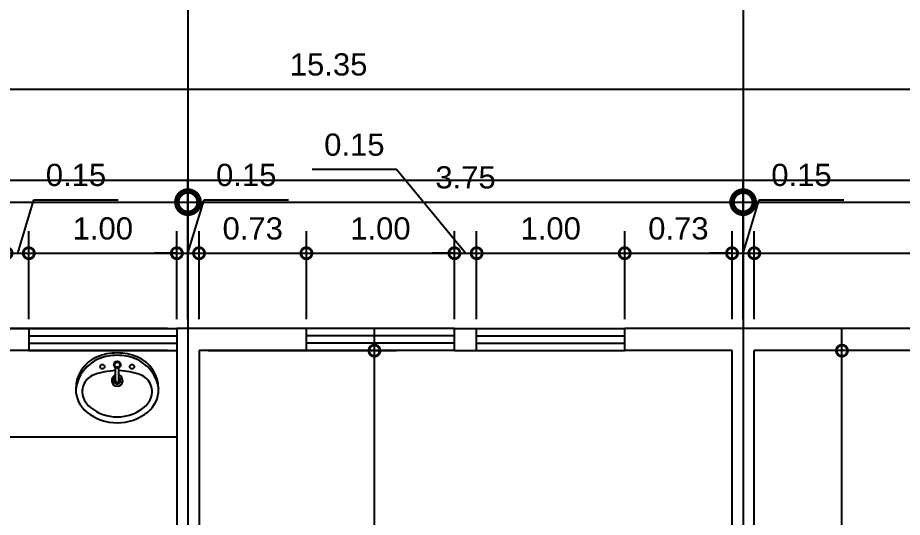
# Model space of a CAD drawing. Header units: inches. Extents: x -370 to 18, y -197 to 199.
# Drawn here: x -280.57 to -274.6, y 87.88 to 91.26 of the extents above; entities that cross this region are included whole.
import ezdxf
from ezdxf.enums import TextEntityAlignment as Align

# ---------------------------------------------------------------- set-up
doc = ezdxf.new("R2010")
doc.units = ezdxf.units.IN
doc.header["$MEASUREMENT"] = 0
doc.header["$PDMODE"] = 34
doc.header["$PDSIZE"] = 0.2
doc.linetypes.add('CENTER2', pattern=[28.575, 19.05, -3.175, 3.175, -3.175])
for name, color, linetype in [('artefactos', 1, 'Continuous'), ('aux2', 194, 'Continuous'), ('MUEBLES', 7, 'Continuous')]:
    doc.layers.add(name, color=color, linetype=linetype)
doc.styles.get("Standard").update_dxf_attribs({"font": 'arial.ttf'})
doc.dimstyles.new('E100', dxfattribs={"dimtxt": 0.15, "dimasz": 0.15, "dimexe": 0.15, "dimexo": 0.0625, "dimgap": 0.09, "dimtad": 1, "dimzin": 0, "dimdsep": 46, "dimtxsty": 'Standard', "dimblk": 'DOTSMALL', "dimcen": 0.09, "dimdle": 0.15, "dimclrd": 1, "dimclre": 1, "dimclrt": 2, "dimazin": 0, "dimtfac": 1, "dimtofl": 0, "dimtmove": 1, "dimatfit": 1, "dimldrblk": 'OPEN90', "dimfxl": 1, "dimtolj": 1, "dimtzin": 0, "dimarcsym": 0})

# ---------------------------------------------------------------- blocks, each defined once
blk = doc.blocks.new('lo')
at = {"layer": 'artefactos', "color": 1, "linetype": 'Continuous'}
for p, q in [((0.0359, 0.0116), (0.1244, 0.0116)), ((0.0359, -0.0116), (0.1244, -0.0116))]:
    blk.add_line(p, q, dxfattribs=at)
at = {"layer": 'artefactos', "color": 1}
blk.add_lwpolyline([(-0.1752, -0.2061, 0.225897), (-0.02, -0.28, 0.302325), (0.1968, -0.1357, 0.099436), (0.224, 0, 0.099436), (0.1968, 0.1357, 0.302325), (-0.02, 0.28, 0.225897), (-0.1752, 0.2061, 0.172204), (-0.2484, 0, 0.172204)], format="xyb", close=True, dxfattribs=at)
blk.add_lwpolyline([(-0.1442, 0.1809, 0.172204), (-0.2084, 0, 0.172204), (-0.1442, -0.1809)], format="xyb", dxfattribs=at)
at = {"layer": 'artefactos', "color": 1, "linetype": 'Continuous'}
blk.add_circle((0.1445, 0), 0.0233, dxfattribs=at)
at = {"layer": 'artefactos', "color": 1}
for centre, radius, start, end in [((-0.0536, 0.0242), 0.258, 82.50469, 82.50469), ((-0.0536, -0.0243), 0.258, 277.49531, 277.49531), ((-0.02, 0.08), 0.16, 117.069, 140.91709), ((-0.0375, 0.1143), 0.1215, 20.35846, 117.06899), ((-0.3455, 0), 0.45, 1.48123, 20.35846), ((-0.3455, 0), 0.45, 339.64154, 358.51845), ((-0.0375, -0.1143), 0.1215, 242.93101, 339.64154), ((-0.02, -0.08), 0.16, 219.08291, 242.931)]:
    blk.add_arc(centre, radius, start, end, dxfattribs=at)
at = {"layer": 'artefactos', "color": 1, "linetype": 'Continuous'}
blk.add_arc((0.0359, 0), 0.0116, 90, 270, dxfattribs=at)
at = {"layer": 'aux2', "color": 1}
for centre, radius in [((0.1315, 0.1), 0.015), ((0.1445, 0), 0.0175), ((0.1315, -0.1), 0.015)]:
    blk.add_circle(centre, radius, dxfattribs=at)
for centre, radius, start, end in [((-0.0536, 0.0242), 0.258, 22.17926, 82.50469), ((-0.1275, 0), 0.3355, 0, 21.25325), ((0.0375, 0), 0.0375, 18.07084, 341.92501), ((0.0375, 0), 0.023, 30.38108, 329.61146), ((-0.1275, 0), 0.3355, 338.74675, 0), ((-0.0536, -0.0243), 0.258, 277.49531, 337.82074)]:
    blk.add_arc(centre, radius, start, end, dxfattribs=at)
blk = doc.blocks.new('EJE NORTE NUEVO')
at = {"color": 8}
for p, q in [((0, 3.2523), (0, 3.7639)), ((-0.3472, 2.9051), (-0.8588, 2.9051)), ((0.3472, 2.9051), (0.8588, 2.9051))]:
    blk.add_line(p, q, dxfattribs=at)
at = {"color": 2, "linetype": 'CENTER2'}
blk.add_line((0, 2.5579), (0, -2.5579), dxfattribs=at)
at = {"color": 8}
blk.add_circle((0, 2.9051), 0.4631, dxfattribs=at)
at = {"color": 4}
blk.add_circle((0, 2.9051), 0.4093, dxfattribs=at)
at = {"color": 8}
for start, end in [(71.41612, 108.58388), (160.69933, 199.27842), (341.76936, 18.25289), (251.05257, 288.94743)]:
    blk.add_arc((0, 2.9051), 0.3472, start, end, dxfattribs=at)
at = {"color": 4}
blk.add_attdef('A', text='', height=0.3581, dxfattribs=at).set_placement((0, 2.9051), align=Align.MIDDLE_CENTER)
blk = doc.blocks.new('_DotSmall')
at = {"color": 0, "linetype": 'ByBlock', "const_width": 0.5}
blk.add_lwpolyline([(-0.0625, 0, 1), (0.0625, 0, 1)], format="xyb", close=True, dxfattribs=at)
blk = doc.blocks.new('*D479')
at = {"color": 1, "lineweight": -2, "transparency": 16777216}
for p, q in [((32.7926, 9.0625), (32.7926, 10.0035)), ((36.1095, 9.0625), (36.1095, 10.0035)), ((32.6426, 9.8535), (36.2595, 9.8535))]:
    blk.add_line(p, q, dxfattribs=at)
at = {"layer": 'DEFPOINTS', "color": 0, "transparency": 16777216}
for p in [(36.1095, 9.8535), (32.7926, 9), (36.1095, 9)]:
    blk.add_point(p, dxfattribs=at)
at = {"color": 1, "lineweight": -2, "transparency": 16777216, "xscale": 0.3, "yscale": 0.3, "zscale": 0.3, "rotation": 180}
blk.add_blockref('_DotSmall', (32.7926, 9.8535), dxfattribs=at)
at = {"color": 1, "lineweight": -2, "transparency": 16777216, "xscale": 0.3, "yscale": 0.3, "zscale": 0.3}
blk.add_blockref('_DotSmall', (36.1095, 9.8535), dxfattribs=at)
at = {"color": 2, "transparency": 16777216, "insert": (34.451, 10.0201), "char_height": 0.15, "attachment_point": 5}
blk.add_mtext('\\A1;3.32', dxfattribs=at)
blk = doc.blocks.new('_Open90')
at = {"color": 0, "linetype": 'ByBlock', "lineweight": -2}
for p, q in [((-0.5, 0.5), (0, 0)), ((0, 0), (-1, 0)), ((0, 0), (-0.5, -0.5))]:
    blk.add_line(p, q, dxfattribs=at)
blk = doc.blocks.new('*D480')
at = {"color": 1, "lineweight": -2, "transparency": 16777216}
for p, q in [((36.1095, 9.0625), (36.1095, 10.0035)), ((39.8595, 9.0625), (39.8595, 10.0035)), ((35.9595, 9.8535), (40.0095, 9.8535))]:
    blk.add_line(p, q, dxfattribs=at)
at = {"layer": 'DEFPOINTS', "color": 0, "transparency": 16777216}
for p in [(39.8595, 9.8535), (36.1095, 9), (39.8595, 9)]:
    blk.add_point(p, dxfattribs=at)
at = {"color": 1, "lineweight": -2, "transparency": 16777216, "xscale": 0.3, "yscale": 0.3, "zscale": 0.3, "rotation": 180}
blk.add_blockref('_DotSmall', (36.1095, 9.8535), dxfattribs=at)
at = {"color": 1, "lineweight": -2, "transparency": 16777216, "xscale": 0.3, "yscale": 0.3, "zscale": 0.3}
blk.add_blockref('_DotSmall', (39.8595, 9.8535), dxfattribs=at)
at = {"color": 2, "transparency": 16777216, "insert": (37.9845, 10.0201), "char_height": 0.15, "attachment_point": 5}
blk.add_mtext('\\A1;3.75', dxfattribs=at)
blk = doc.blocks.new('*D481')
at = {"color": 1, "lineweight": -2, "transparency": 16777216}
for p, q in [((39.8595, 9.0625), (39.8595, 10.0035)), ((44.6595, 9.0625), (44.6595, 10.0035)), ((39.7095, 9.8535), (44.8095, 9.8535))]:
    blk.add_line(p, q, dxfattribs=at)
at = {"layer": 'DEFPOINTS', "color": 0, "transparency": 16777216}
for p in [(44.6595, 9.8535), (39.8595, 9), (44.6595, 9)]:
    blk.add_point(p, dxfattribs=at)
at = {"color": 1, "lineweight": -2, "transparency": 16777216, "xscale": 0.3, "yscale": 0.3, "zscale": 0.3, "rotation": 180}
blk.add_blockref('_DotSmall', (39.8595, 9.8535), dxfattribs=at)
at = {"color": 1, "lineweight": -2, "transparency": 16777216, "xscale": 0.3, "yscale": 0.3, "zscale": 0.3}
blk.add_blockref('_DotSmall', (44.6595, 9.8535), dxfattribs=at)
at = {"color": 2, "transparency": 16777216, "insert": (42.2595, 10.02), "char_height": 0.15, "attachment_point": 5}
blk.add_mtext('\\A1;4.80', dxfattribs=at)
blk = doc.blocks.new('*D482')
at = {"color": 1, "lineweight": -2, "transparency": 16777216}
for p, q in [((29.3845, 9.0625), (29.3845, 10.7667)), ((44.7345, 9.0625), (44.7345, 10.7667)), ((29.2345, 10.6167), (44.8845, 10.6167))]:
    blk.add_line(p, q, dxfattribs=at)
at = {"layer": 'DEFPOINTS', "color": 0, "transparency": 16777216}
for p in [(44.7345, 10.6167), (29.3845, 9), (44.7345, 9)]:
    blk.add_point(p, dxfattribs=at)
at = {"color": 1, "lineweight": -2, "transparency": 16777216, "xscale": 0.3, "yscale": 0.3, "zscale": 0.3, "rotation": 180}
blk.add_blockref('_DotSmall', (29.3845, 10.6167), dxfattribs=at)
at = {"color": 1, "lineweight": -2, "transparency": 16777216, "xscale": 0.3, "yscale": 0.3, "zscale": 0.3}
blk.add_blockref('_DotSmall', (44.7345, 10.6167), dxfattribs=at)
at = {"color": 2, "transparency": 16777216, "insert": (37.0595, 10.7833), "char_height": 0.15, "attachment_point": 5}
blk.add_mtext('\\A1;15.35', dxfattribs=at)
blk = doc.blocks.new('*D230')
at = {"color": 1, "lineweight": -2, "transparency": 16777216}
for p, q in [((-281.6464, 89.2234), (-281.6464, 89.8193)), ((-280.6464, 89.2234), (-280.6464, 89.8193)), ((-281.7964, 89.6693), (-280.4964, 89.6693))]:
    blk.add_line(p, q, dxfattribs=at)
at = {"layer": 'DEFPOINTS', "color": 0, "transparency": 16777216}
for p in [(-280.6464, 89.6693), (-281.6464, 89.1609), (-280.6464, 89.1609)]:
    blk.add_point(p, dxfattribs=at)
at = {"color": 1, "lineweight": -2, "transparency": 16777216, "xscale": 0.15, "yscale": 0.15, "zscale": 0.15, "rotation": 180}
blk.add_blockref('_DotSmall', (-281.6464, 89.6693), dxfattribs=at)
at = {"color": 1, "lineweight": -2, "transparency": 16777216, "xscale": 0.15, "yscale": 0.15, "zscale": 0.15}
blk.add_blockref('_DotSmall', (-280.6464, 89.6693), dxfattribs=at)
at = {"color": 2, "transparency": 16777216, "insert": (-281.1464, 89.8359), "char_height": 0.15, "attachment_point": 5}
blk.add_mtext('\\A1;1.00', dxfattribs=at)
blk = doc.blocks.new('*D231')
at = {"color": 1, "lineweight": -2, "transparency": 16777216}
for p, q in [((-280.5714, 89.6693), (-280.463, 90.0309)), ((-280.463, 90.0309), (-279.8922, 90.0309)), ((-280.6464, 89.2234), (-280.6464, 89.8193)), ((-280.4964, 89.2234), (-280.4964, 89.8193)), ((-280.6464, 89.6693), (-280.7964, 89.6693)), ((-280.6464, 89.6693), (-280.4964, 89.6693)), ((-280.4964, 89.6693), (-280.3464, 89.6693))]:
    blk.add_line(p, q, dxfattribs=at)
at = {"layer": 'DEFPOINTS', "color": 0, "transparency": 16777216}
for p in [(-280.4964, 89.6693), (-280.6464, 89.1609), (-280.4964, 89.1609)]:
    blk.add_point(p, dxfattribs=at)
at = {"color": 1, "lineweight": -2, "transparency": 16777216, "xscale": 0.15, "yscale": 0.15, "zscale": 0.15}
blk.add_blockref('_DotSmall', (-280.6464, 89.6693), dxfattribs=at)
at = {"color": 1, "lineweight": -2, "transparency": 16777216, "xscale": 0.15, "yscale": 0.15, "zscale": 0.15, "rotation": 180}
blk.add_blockref('_DotSmall', (-280.4964, 89.6693), dxfattribs=at)
at = {"color": 2, "transparency": 16777216, "insert": (-280.1776, 90.1975), "char_height": 0.15, "attachment_point": 5}
blk.add_mtext('\\A1;0.15', dxfattribs=at)
blk = doc.blocks.new('*D232')
at = {"color": 1, "lineweight": -2, "transparency": 16777216}
for p, q in [((-280.4964, 89.2234), (-280.4964, 89.8193)), ((-279.4964, 89.2234), (-279.4964, 89.8193)), ((-280.6464, 89.6693), (-279.3464, 89.6693))]:
    blk.add_line(p, q, dxfattribs=at)
at = {"layer": 'DEFPOINTS', "color": 0, "transparency": 16777216}
for p in [(-279.4964, 89.6693), (-280.4964, 89.1609), (-279.4964, 89.1609)]:
    blk.add_point(p, dxfattribs=at)
at = {"color": 1, "lineweight": -2, "transparency": 16777216, "xscale": 0.15, "yscale": 0.15, "zscale": 0.15, "rotation": 180}
blk.add_blockref('_DotSmall', (-280.4964, 89.6693), dxfattribs=at)
at = {"color": 1, "lineweight": -2, "transparency": 16777216, "xscale": 0.15, "yscale": 0.15, "zscale": 0.15}
blk.add_blockref('_DotSmall', (-279.4964, 89.6693), dxfattribs=at)
at = {"color": 2, "transparency": 16777216, "insert": (-279.9964, 89.8359), "char_height": 0.15, "attachment_point": 5}
blk.add_mtext('\\A1;1.00', dxfattribs=at)
blk = doc.blocks.new('*D233')
at = {"color": 1, "lineweight": -2, "transparency": 16777216}
for p, q in [((-279.4214, 89.6693), (-279.313, 90.0309)), ((-279.313, 90.0309), (-278.7422, 90.0309)), ((-279.4964, 89.2234), (-279.4964, 89.8193)), ((-279.3464, 89.2234), (-279.3464, 89.8193)), ((-279.4964, 89.6693), (-279.6464, 89.6693)), ((-279.4964, 89.6693), (-279.3464, 89.6693)), ((-279.3464, 89.6693), (-279.1964, 89.6693))]:
    blk.add_line(p, q, dxfattribs=at)
at = {"layer": 'DEFPOINTS', "color": 0, "transparency": 16777216}
for p in [(-279.3464, 89.6693), (-279.4964, 89.1609), (-279.3464, 89.1609)]:
    blk.add_point(p, dxfattribs=at)
at = {"color": 1, "lineweight": -2, "transparency": 16777216, "xscale": 0.15, "yscale": 0.15, "zscale": 0.15}
blk.add_blockref('_DotSmall', (-279.4964, 89.6693), dxfattribs=at)
at = {"color": 1, "lineweight": -2, "transparency": 16777216, "xscale": 0.15, "yscale": 0.15, "zscale": 0.15, "rotation": 180}
blk.add_blockref('_DotSmall', (-279.3464, 89.6693), dxfattribs=at)
at = {"color": 2, "transparency": 16777216, "insert": (-279.0276, 90.1975), "char_height": 0.15, "attachment_point": 5}
blk.add_mtext('\\A1;0.15', dxfattribs=at)
blk = doc.blocks.new('*D234')
at = {"color": 1, "lineweight": -2, "transparency": 16777216}
for p, q in [((-279.3464, 89.2234), (-279.3464, 89.8193)), ((-278.6214, 89.2234), (-278.6214, 89.8193)), ((-279.4964, 89.6693), (-278.4714, 89.6693))]:
    blk.add_line(p, q, dxfattribs=at)
at = {"layer": 'DEFPOINTS', "color": 0, "transparency": 16777216}
for p in [(-278.6214, 89.6693), (-279.3464, 89.1609), (-278.6214, 89.1609)]:
    blk.add_point(p, dxfattribs=at)
at = {"color": 1, "lineweight": -2, "transparency": 16777216, "xscale": 0.15, "yscale": 0.15, "zscale": 0.15, "rotation": 180}
blk.add_blockref('_DotSmall', (-279.3464, 89.6693), dxfattribs=at)
at = {"color": 1, "lineweight": -2, "transparency": 16777216, "xscale": 0.15, "yscale": 0.15, "zscale": 0.15}
blk.add_blockref('_DotSmall', (-278.6214, 89.6693), dxfattribs=at)
at = {"color": 2, "transparency": 16777216, "insert": (-278.9839, 89.8359), "char_height": 0.15, "attachment_point": 5}
blk.add_mtext('\\A1;0.73', dxfattribs=at)
blk = doc.blocks.new('*D235')
at = {"color": 1, "lineweight": -2, "transparency": 16777216}
for p, q in [((-278.6214, 89.2234), (-278.6214, 89.8193)), ((-277.6214, 89.2234), (-277.6214, 89.8193)), ((-278.7714, 89.6693), (-277.4714, 89.6693))]:
    blk.add_line(p, q, dxfattribs=at)
at = {"layer": 'DEFPOINTS', "color": 0, "transparency": 16777216}
for p in [(-277.6214, 89.6693), (-278.6214, 89.1609), (-277.6214, 89.1609)]:
    blk.add_point(p, dxfattribs=at)
at = {"color": 1, "lineweight": -2, "transparency": 16777216, "xscale": 0.15, "yscale": 0.15, "zscale": 0.15, "rotation": 180}
blk.add_blockref('_DotSmall', (-278.6214, 89.6693), dxfattribs=at)
at = {"color": 1, "lineweight": -2, "transparency": 16777216, "xscale": 0.15, "yscale": 0.15, "zscale": 0.15}
blk.add_blockref('_DotSmall', (-277.6214, 89.6693), dxfattribs=at)
at = {"color": 2, "transparency": 16777216, "insert": (-278.1214, 89.8359), "char_height": 0.15, "attachment_point": 5}
blk.add_mtext('\\A1;1.00', dxfattribs=at)
blk = doc.blocks.new('*D236')
at = {"color": 1, "lineweight": -2, "transparency": 16777216}
for p, q in [((-278.012, 90.2356), (-278.5828, 90.2356)), ((-277.5464, 89.6693), (-278.012, 90.2356)), ((-277.6214, 89.2234), (-277.6214, 89.8193)), ((-277.4714, 89.2234), (-277.4714, 89.8193)), ((-277.6214, 89.6693), (-277.7714, 89.6693)), ((-277.6214, 89.6693), (-277.4714, 89.6693)), ((-277.4714, 89.6693), (-277.3214, 89.6693))]:
    blk.add_line(p, q, dxfattribs=at)
at = {"layer": 'DEFPOINTS', "color": 0, "transparency": 16777216}
for p in [(-277.4714, 89.6693), (-277.6214, 89.1609), (-277.4714, 89.1609)]:
    blk.add_point(p, dxfattribs=at)
at = {"color": 1, "lineweight": -2, "transparency": 16777216, "xscale": 0.15, "yscale": 0.15, "zscale": 0.15}
blk.add_blockref('_DotSmall', (-277.6214, 89.6693), dxfattribs=at)
at = {"color": 1, "lineweight": -2, "transparency": 16777216, "xscale": 0.15, "yscale": 0.15, "zscale": 0.15, "rotation": 180}
blk.add_blockref('_DotSmall', (-277.4714, 89.6693), dxfattribs=at)
at = {"color": 2, "transparency": 16777216, "insert": (-278.2974, 90.4022), "char_height": 0.15, "attachment_point": 5}
blk.add_mtext('\\A1;0.15', dxfattribs=at)
blk = doc.blocks.new('*D237')
at = {"color": 1, "lineweight": -2, "transparency": 16777216}
for p, q in [((-277.4714, 89.2234), (-277.4714, 89.8193)), ((-276.4714, 89.2234), (-276.4714, 89.8193)), ((-277.6214, 89.6693), (-276.3214, 89.6693))]:
    blk.add_line(p, q, dxfattribs=at)
at = {"layer": 'DEFPOINTS', "color": 0, "transparency": 16777216}
for p in [(-276.4714, 89.6693), (-277.4714, 89.1609), (-276.4714, 89.1609)]:
    blk.add_point(p, dxfattribs=at)
at = {"color": 1, "lineweight": -2, "transparency": 16777216, "xscale": 0.15, "yscale": 0.15, "zscale": 0.15, "rotation": 180}
blk.add_blockref('_DotSmall', (-277.4714, 89.6693), dxfattribs=at)
at = {"color": 1, "lineweight": -2, "transparency": 16777216, "xscale": 0.15, "yscale": 0.15, "zscale": 0.15}
blk.add_blockref('_DotSmall', (-276.4714, 89.6693), dxfattribs=at)
at = {"color": 2, "transparency": 16777216, "insert": (-276.9714, 89.8359), "char_height": 0.15, "attachment_point": 5}
blk.add_mtext('\\A1;1.00', dxfattribs=at)
blk = doc.blocks.new('*D238')
at = {"color": 1, "lineweight": -2, "transparency": 16777216}
for p, q in [((-276.4714, 89.2234), (-276.4714, 89.8193)), ((-275.7464, 89.2234), (-275.7464, 89.8193)), ((-276.6214, 89.6693), (-275.5964, 89.6693))]:
    blk.add_line(p, q, dxfattribs=at)
at = {"layer": 'DEFPOINTS', "color": 0, "transparency": 16777216}
for p in [(-275.7464, 89.6693), (-276.4714, 89.1609), (-275.7464, 89.1609)]:
    blk.add_point(p, dxfattribs=at)
at = {"color": 1, "lineweight": -2, "transparency": 16777216, "xscale": 0.15, "yscale": 0.15, "zscale": 0.15, "rotation": 180}
blk.add_blockref('_DotSmall', (-276.4714, 89.6693), dxfattribs=at)
at = {"color": 1, "lineweight": -2, "transparency": 16777216, "xscale": 0.15, "yscale": 0.15, "zscale": 0.15}
blk.add_blockref('_DotSmall', (-275.7464, 89.6693), dxfattribs=at)
at = {"color": 2, "transparency": 16777216, "insert": (-276.1089, 89.8359), "char_height": 0.15, "attachment_point": 5}
blk.add_mtext('\\A1;0.73', dxfattribs=at)
blk = doc.blocks.new('*D239')
at = {"color": 1, "lineweight": -2, "transparency": 16777216}
for p, q in [((-275.6714, 89.6693), (-275.563, 90.0309)), ((-275.563, 90.0309), (-274.9922, 90.0309)), ((-275.7464, 89.2234), (-275.7464, 89.8193)), ((-275.5964, 89.2234), (-275.5964, 89.8193)), ((-275.7464, 89.6693), (-275.8964, 89.6693)), ((-275.7464, 89.6693), (-275.5964, 89.6693)), ((-275.5964, 89.6693), (-275.4464, 89.6693))]:
    blk.add_line(p, q, dxfattribs=at)
at = {"layer": 'DEFPOINTS', "color": 0, "transparency": 16777216}
for p in [(-275.5964, 89.6693), (-275.7464, 89.1609), (-275.5964, 89.1609)]:
    blk.add_point(p, dxfattribs=at)
at = {"color": 1, "lineweight": -2, "transparency": 16777216, "xscale": 0.15, "yscale": 0.15, "zscale": 0.15}
blk.add_blockref('_DotSmall', (-275.7464, 89.6693), dxfattribs=at)
at = {"color": 1, "lineweight": -2, "transparency": 16777216, "xscale": 0.15, "yscale": 0.15, "zscale": 0.15, "rotation": 180}
blk.add_blockref('_DotSmall', (-275.5964, 89.6693), dxfattribs=at)
at = {"color": 2, "transparency": 16777216, "insert": (-275.2776, 90.1975), "char_height": 0.15, "attachment_point": 5}
blk.add_mtext('\\A1;0.15', dxfattribs=at)
blk = doc.blocks.new('*D240')
at = {"color": 1, "lineweight": -2, "transparency": 16777216}
for p, q in [((-275.5964, 89.2234), (-275.5964, 89.8193)), ((-270.9464, 89.2234), (-270.9464, 89.8193)), ((-275.7464, 89.6693), (-270.7964, 89.6693))]:
    blk.add_line(p, q, dxfattribs=at)
at = {"layer": 'DEFPOINTS', "color": 0, "transparency": 16777216}
for p in [(-270.9464, 89.6693), (-275.5964, 89.1609), (-270.9464, 89.1609)]:
    blk.add_point(p, dxfattribs=at)
at = {"color": 1, "lineweight": -2, "transparency": 16777216, "xscale": 0.15, "yscale": 0.15, "zscale": 0.15, "rotation": 180}
blk.add_blockref('_DotSmall', (-275.5964, 89.6693), dxfattribs=at)
at = {"color": 1, "lineweight": -2, "transparency": 16777216, "xscale": 0.15, "yscale": 0.15, "zscale": 0.15}
blk.add_blockref('_DotSmall', (-270.9464, 89.6693), dxfattribs=at)
at = {"color": 2, "transparency": 16777216, "insert": (-273.2714, 89.8359), "char_height": 0.15, "attachment_point": 5}
blk.add_mtext('\\A1;4.65', dxfattribs=at)
blk = doc.blocks.new('*D294')
at = {"color": 1, "lineweight": -2, "transparency": 16777216}
for p, q in [((-281.1011, 86.0225), (-281.1011, 89.1609)), ((-279.5589, 89.0109), (-281.2511, 89.0109)), ((-279.5589, 86.1725), (-281.2511, 86.1725))]:
    blk.add_line(p, q, dxfattribs=at)
at = {"layer": 'DEFPOINTS', "color": 0, "transparency": 16777216}
for p in [(-281.1011, 89.0109), (-279.4964, 89.0109), (-279.4964, 86.1725)]:
    blk.add_point(p, dxfattribs=at)
at = {"color": 1, "lineweight": -2, "transparency": 16777216, "xscale": 0.15, "yscale": 0.15, "zscale": 0.15}
for p, rotation in [((-281.1011, 89.0109), 90), ((-281.1011, 86.1725), 270)]:
    blk.add_blockref('_DotSmall', p, dxfattribs=dict(at, rotation=rotation))
at = {"color": 2, "transparency": 16777216, "insert": (-281.2677, 87.5917), "char_height": 0.15, "attachment_point": 5, "rotation": 90}
blk.add_mtext('\\A1;2.84', dxfattribs=at)
blk = doc.blocks.new('*D295')
at = {"color": 1, "lineweight": -2, "transparency": 16777216}
for p, q in [((-281.4627, 89.1944), (-281.4627, 89.7651)), ((-281.1011, 89.1609), (-281.1011, 89.3109)), ((-281.1011, 89.0859), (-281.4627, 89.1944)), ((-279.5589, 89.1609), (-281.2511, 89.1609)), ((-281.1011, 89.0109), (-281.1011, 89.1609)), ((-279.5589, 89.0109), (-281.2511, 89.0109)), ((-281.1011, 89.0109), (-281.1011, 88.8609))]:
    blk.add_line(p, q, dxfattribs=at)
at = {"layer": 'DEFPOINTS', "color": 0, "transparency": 16777216}
for p in [(-281.1011, 89.1609), (-279.4964, 89.1609), (-279.4964, 89.0109)]:
    blk.add_point(p, dxfattribs=at)
at = {"color": 1, "lineweight": -2, "transparency": 16777216, "xscale": 0.15, "yscale": 0.15, "zscale": 0.15}
for p, rotation in [((-281.1011, 89.1609), 270), ((-281.1011, 89.0109), 90)]:
    blk.add_blockref('_DotSmall', p, dxfattribs=dict(at, rotation=rotation))
at = {"color": 2, "transparency": 16777216, "insert": (-281.6293, 89.4797), "char_height": 0.15, "attachment_point": 5, "rotation": 90}
blk.add_mtext('\\A1;0.15', dxfattribs=at)
blk = doc.blocks.new('*D305')
at = {"color": 1, "lineweight": -2, "transparency": 16777216}
for p, q in [((-278.1619, 86.0225), (-278.1619, 89.1609)), ((-279.2839, 89.0109), (-278.0119, 89.0109)), ((-279.2839, 86.1725), (-278.0119, 86.1725))]:
    blk.add_line(p, q, dxfattribs=at)
at = {"layer": 'DEFPOINTS', "color": 0, "transparency": 16777216}
for p in [(-279.3464, 89.0109), (-278.1619, 89.0109), (-279.3464, 86.1725)]:
    blk.add_point(p, dxfattribs=at)
at = {"color": 1, "lineweight": -2, "transparency": 16777216, "xscale": 0.15, "yscale": 0.15, "zscale": 0.15}
for p, rotation in [((-278.1619, 89.0109), 90), ((-278.1619, 86.1725), 270)]:
    blk.add_blockref('_DotSmall', p, dxfattribs=dict(at, rotation=rotation))
at = {"color": 2, "transparency": 16777216, "insert": (-278.3285, 87.5917), "char_height": 0.15, "attachment_point": 5, "rotation": 90}
blk.add_mtext('\\A1;2.84', dxfattribs=at)
blk = doc.blocks.new('*D310')
at = {"color": 1, "lineweight": -2, "transparency": 16777216}
for p, q in [((-275.0041, 85.6493), (-275.0041, 89.1609)), ((-275.0666, 89.0109), (-275.1541, 89.0109)), ((-274.6589, 85.7993), (-275.1541, 85.7993))]:
    blk.add_line(p, q, dxfattribs=at)
at = {"layer": 'DEFPOINTS', "color": 0, "transparency": 16777216}
for p in [(-275.0041, 89.0109), (-275.0041, 89.0109), (-274.5964, 85.7993)]:
    blk.add_point(p, dxfattribs=at)
at = {"color": 1, "lineweight": -2, "transparency": 16777216, "xscale": 0.15, "yscale": 0.15, "zscale": 0.15}
for p, rotation in [((-275.0041, 89.0109), 90), ((-275.0041, 85.7993), 270)]:
    blk.add_blockref('_DotSmall', p, dxfattribs=dict(at, rotation=rotation))
at = {"color": 2, "transparency": 16777216, "insert": (-275.1708, 87.4051), "char_height": 0.15, "attachment_point": 5, "rotation": 90}
blk.add_mtext('\\A1;3.21', dxfattribs=at)
blk = doc.blocks.new('A$C4C712806')
at = {"color": 8}
for p, q in [((47.2645, 10), (27.5077, 10)), ((36.9095, 9), (36.0345, 9)), ((36.0345, 9), (36.0345, 6.1616)), ((36.9095, 8.85), (36.9095, 9)), ((37.9095, 8.85), (37.9095, 9)), ((37.9095, 9), (38.0595, 9)), ((38.0595, 8.85), (38.0595, 9)), ((44.7345, 9), (39.0595, 9)), ((39.0595, 8.85), (39.0595, 9)), ((36.1845, 8.85), (36.1845, 6.1616)), ((36.9095, 8.85), (36.1845, 8.85)), ((37.9095, 8.85), (38.0595, 8.85)), ((39.7845, 8.85), (39.0595, 8.85)), ((39.7845, 4.5116), (39.7845, 8.85)), ((44.5845, 8.85), (39.9345, 8.85)), ((39.9345, 6.9884), (39.9345, 8.85)), ((36.0345, 8.2658), (34.5345, 8.2658))]:
    blk.add_line(p, q, dxfattribs=at)
at = {"color": 1}
for p, q in [((35.0345, 9), (36.0345, 9)), ((37.9095, 9), (36.9095, 9)), ((38.0595, 9), (39.0595, 9)), ((35.0345, 8.85), (36.0345, 8.85)), ((37.9095, 8.85), (36.9095, 8.85)), ((38.0595, 8.85), (39.0595, 8.85))]:
    blk.add_line(p, q, dxfattribs=at)
at = {"color": 2}
for p, q in [((35.0345, 8.95), (36.0345, 8.95)), ((37.9095, 8.95), (36.9095, 8.95)), ((38.0595, 8.95), (39.0595, 8.95)), ((35.0345, 8.9), (36.0345, 8.9)), ((37.9095, 8.9), (36.9095, 8.9)), ((38.0595, 8.9), (39.0595, 8.9))]:
    blk.add_line(p, q, dxfattribs=at)
at = {"color": 8}
blk.add_lwpolyline([(34.8845, 9), (35.0345, 9), (35.0345, 8.85), (34.8845, 8.85)], close=True, dxfattribs=at)
for p, values in [((36.1095, 8.925), {'A': '4'}), ((39.8595, 8.925), {'A': '8'})]:
    blk.add_blockref('EJE NORTE NUEVO', p).add_auto_attribs(values)
at = {"layer": 'MUEBLES', "color": 8, "rotation": 89.99999999999999}
blk.add_blockref('lo', (35.6316, 8.6106), dxfattribs=at)
for base, p1, p2, picture, middle in [((44.7345, 10.6167), (29.3845, 9), (44.7345, 9), '*D482', (37.0595, 10.7833)), ((36.1095, 9.8535), (32.7926, 9), (36.1095, 9), '*D479', (34.451, 10.0201)), ((39.8595, 9.8535), (36.1095, 9), (39.8595, 9), '*D480', (37.9845, 10.0201)), ((44.6595, 9.8535), (39.8595, 9), (44.6595, 9), '*D481', (42.2595, 10.02))]:
    dim = blk.add_linear_dim(base=base, p1=p1, p2=p2, dimstyle='E100')
    dim.commit()
    dim.dimension.update_dxf_attribs({"geometry": picture, "text_midpoint": middle})

msp = doc.modelspace()

# ---------------------------------------------------------------- block references
msp.add_blockref('A$C4C712806', (-315.5309, 80.16088))

# ---------------------------------------------------------------- dimensions: what is measured, and where the dimension line sits
dim = msp.add_linear_dim(base=(-277.47143, 89.66931), p1=(-277.62143, 89.16088), p2=(-277.47143, 89.16088), dimstyle='E100')
dim.commit()
dim.dimension.update_dxf_attribs({"geometry": '*D236', "text_midpoint": (-278.10205, 90.23557), "dimtype": 160})
for base, p1, p2, picture, middle in [((-280.49643, 89.66931), (-280.64643, 89.16088), (-280.49643, 89.16088), '*D231', (-280.37296, 90.19748)), ((-279.34643, 89.66931), (-279.49643, 89.16088), (-279.34643, 89.16088), '*D233', (-279.22296, 90.19748)), ((-275.59643, 89.66931), (-275.74643, 89.16088), (-275.59643, 89.16088), '*D239', (-275.47296, 90.19748)), ((-280.64643, 89.66931), (-281.64643, 89.16088), (-280.64643, 89.16088), '*D230', (-281.14643, 89.8359)), ((-279.49643, 89.66931), (-280.49643, 89.16088), (-279.49643, 89.16088), '*D232', (-279.99643, 89.8359)), ((-278.6214342563, 89.6693096007), (-279.3464342563, 89.1608848078), (-278.6214342563, 89.1608848078), '*D234', (-278.9839342563, 89.8359467085)), ((-277.62143, 89.66931), (-278.62143, 89.16088), (-277.62143, 89.16088), '*D235', (-278.12143, 89.8359)), ((-276.47143, 89.66931), (-277.47143, 89.16088), (-276.47143, 89.16088), '*D237', (-276.97143, 89.8359)), ((-275.7464342563, 89.6693096007), (-276.4714342563, 89.1608848078), (-275.7464342563, 89.1608848078), '*D238', (-276.1089342563, 89.8359467085)), ((-270.94643, 89.66931), (-275.59643, 89.16088), (-270.94643, 89.16088), '*D240', (-273.27143, 89.8359))]:
    dim = msp.add_linear_dim(base=base, p1=p1, p2=p2, dimstyle='E100')
    dim.commit()
    dim.dimension.update_dxf_attribs({"geometry": picture, "text_midpoint": middle})
for base, p1, p2, picture, middle in [((-281.10112, 89.16088), (-279.49643, 89.01088), (-279.49643, 89.16088), '*D295', (-281.62929, 89.28436)), ((-281.10112, 89.01088), (-279.49643, 86.17248), (-279.49643, 89.01088), '*D294', (-281.26771, 87.59168)), ((-278.16189, 89.01088), (-279.34643, 86.17248), (-279.34643, 89.01088), '*D305', (-278.32848, 87.59168)), ((-275.00412, 89.01088), (-274.59643, 85.79929), (-275.00412, 89.01088), '*D310', (-275.17076, 87.40509))]:
    dim = msp.add_linear_dim(base=base, p1=p1, p2=p2, angle=90, dimstyle='E100')
    dim.commit()
    dim.dimension.update_dxf_attribs({"geometry": picture, "text_midpoint": middle})

doc.saveas('drawing.dxf')
